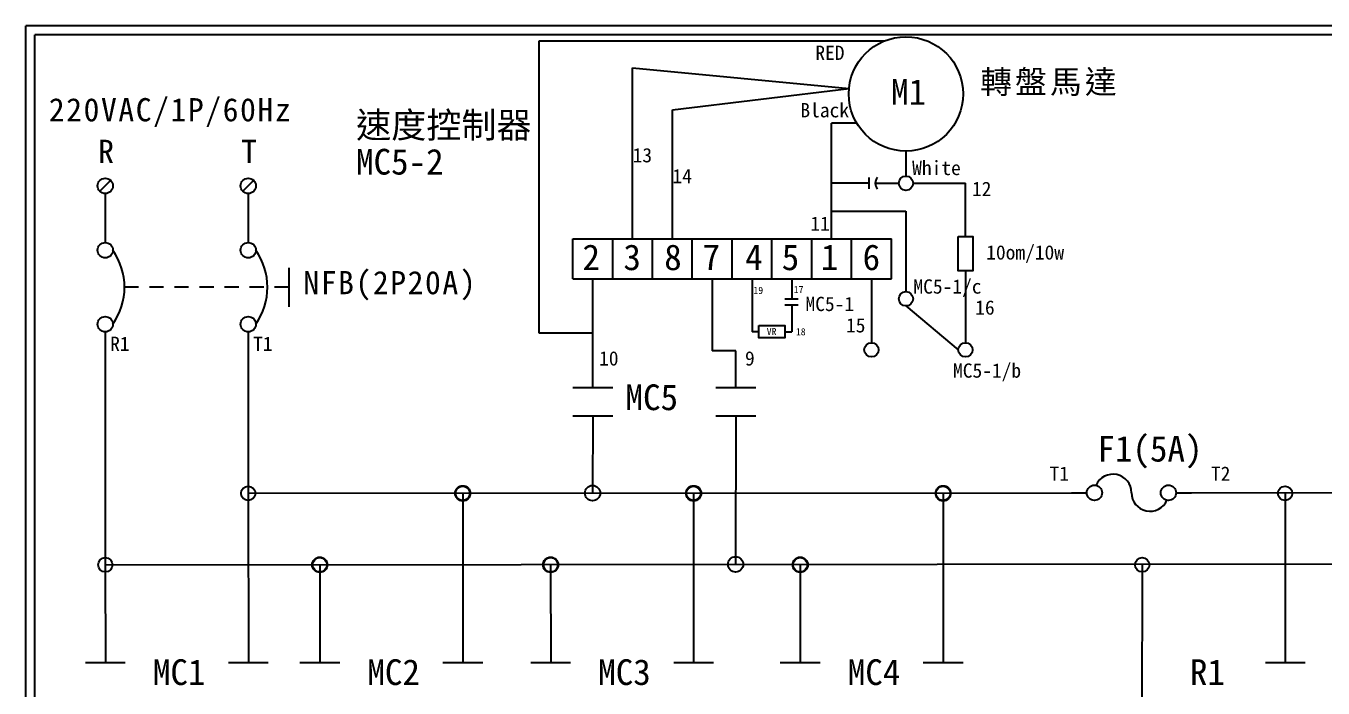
# Model space of a CAD drawing. Extents: x 10 to 297, y 3 to 207.
# Drawn here: x 10 to 191.4, y 114.3 to 207 of the extents above; entities that cross this region are included whole.
import ezdxf

# ---------------------------------------------------------------- set-up
doc = ezdxf.new("R2010")
doc.units = 0
doc.linetypes.add('HIDDEN9', pattern=[3.5, 2, -1.5])
doc.layers.get('0').update_dxf_attribs({"linetype": 'CONTINUOUS'})
doc.layers.add('圖框層', color=7, linetype='CONTINUOUS')
doc.layers.add('標尺寸層', color=3, linetype='CONTINUOUS')
doc.styles.add('STSL', font='KAIU.TTF')
doc.styles.add('標楷體', font='KAIU.TTF')

# ---------------------------------------------------------------- blocks, each defined once
blk = doc.blocks.new('FUSE')
at = {"color": 7}
for p, q in [((0, 0), (2.14, 0)), ((14.64, 0), (16.78, 0))]:
    blk.add_line(p, q, dxfattribs=at)
for centre in [(3.21, 0), (13.56, 0)]:
    blk.add_circle(centre, 1.07)
for centre, start, end in [((5.8, 0), 0, 156.116), ((10.98, 0), 180, 336.116)]:
    blk.add_arc(centre, 2.59, start, end, dxfattribs=at)

msp = doc.modelspace()

# ---------------------------------------------------------------- linework, layer by layer
for p, q in [((21.85, 185.35), (20.34, 183.83)), ((41.85, 185.35), (40.34, 183.83)), ((41.09, 141.57), (41.11, 117.92)), ((71.09, 141.57), (71.11, 117.92)), ((103.38, 141.57), (103.4, 117.92)), ((138.29, 141.57), (138.31, 117.92)), ((186.13, 141.57), (186.15, 117.92)), ((21.1, 131.57), (21.11, 117.92)), ((51.1, 131.57), (51.11, 117.92)), ((83.39, 131.57), (83.4, 117.92)), ((118.3, 131.57), (118.31, 117.92)), ((166.14, 131.57), (166.09, 108.09))]:
    msp.add_line(p, q)
at = {"color": 7, "linetype": 'HIDDEN9'}
msp.add_line((46.76, 170.41), (23.79, 170.41), dxfattribs=at)
for centre, radius in [((133.09, 197.45), 8), ((21.1, 184.59), 1.07), ((41.1, 184.59), 1.07), ((21.1, 175.59), 1.07), ((41.1, 175.59), 1.07), ((21.1, 165.23), 1.07), ((41.1, 165.23), 1.07), ((71.1, 141.57), 1.07), ((89.25, 141.6), 1.07), ((103.39, 141.57), 1.07), ((138.3, 141.57), 1.07), ((51.1, 131.57), 1.07), ((83.39, 131.57), 1.07), ((109.26, 131.63), 1.07), ((118.3, 131.57), 1.07)]:
    msp.add_circle(centre, radius)
at = {"color": 7}
for centre in [(14.74, 170.41), (34.74, 170.41)]:
    msp.add_arc(centre, 9.05, 325.1286, 34.8714, dxfattribs=at)
at = {"layer": '圖框層', "color": 7}
for p, q in [((297, 206.97), (10, 206.97)), ((10, 3), (10, 206.97)), ((295.75, 205.72), (11.25, 205.72)), ((11.25, 4.25), (11.25, 205.72))]:
    msp.add_line(p, q, dxfattribs=at)
at = {"layer": '標尺寸層', "color": 7}
for p, q in [((81.77, 163.98), (81.77, 204.89)), ((81.77, 204.89), (130.15, 204.89)), ((94.86, 177.16), (94.86, 201.09)), ((94.86, 201.09), (125.13, 198.21)), ((100.43, 195.22), (125.13, 198.21)), ((100.43, 177.16), (100.43, 195.22)), ((126.19, 193.36), (122.7, 193.36)), ((122.7, 177.16), (122.7, 193.36)), ((133.09, 189.45), (133.09, 185.96)), ((127.91, 185.74), (127.91, 184.18)), ((21.1, 183.52), (21.1, 176.66)), ((41.1, 183.52), (41.1, 176.66)), ((127.91, 184.96), (122.7, 184.96)), ((128.81, 184.96), (132.09, 184.96)), ((134.09, 184.96), (141.42, 184.96)), ((141.42, 177.49), (141.42, 184.96)), ((122.73, 181.07), (133.09, 181.07)), ((133.09, 181.07), (133.09, 169.79)), ((86.51, 171.59), (86.51, 177.16)), ((86.51, 177.16), (92.08, 177.16)), ((92.08, 171.59), (92.08, 177.16)), ((92.08, 171.59), (92.08, 177.16)), ((92.08, 177.16), (97.65, 177.16)), ((97.65, 171.59), (97.65, 177.16)), ((97.65, 171.59), (97.65, 177.16)), ((97.65, 177.16), (103.21, 177.16)), ((103.21, 171.59), (103.21, 177.16)), ((103.21, 171.59), (103.21, 177.16)), ((103.21, 177.16), (108.78, 177.16)), ((108.78, 171.59), (108.78, 177.16)), ((108.78, 171.59), (108.78, 177.16)), ((108.78, 177.16), (114.35, 177.16)), ((114.35, 171.59), (114.35, 177.16)), ((114.35, 171.59), (114.35, 177.16)), ((114.35, 177.16), (119.92, 177.16)), ((119.92, 171.59), (119.92, 177.16)), ((119.92, 171.59), (119.92, 177.16)), ((119.92, 177.16), (125.48, 177.16)), ((125.48, 171.59), (125.48, 177.16)), ((125.48, 171.59), (125.48, 177.16)), ((125.48, 177.16), (131.05, 177.16)), ((131.05, 171.59), (131.05, 177.16)), ((46.76, 173.14), (46.76, 167.68)), ((141.42, 172.71), (141.42, 162.65)), ((86.51, 171.59), (92.08, 171.59)), ((89.29, 156.38), (89.29, 171.59)), ((92.08, 171.59), (97.65, 171.59)), ((97.65, 171.59), (103.21, 171.59)), ((103.21, 171.59), (108.78, 171.59)), ((106, 171.59), (106, 161.5)), ((108.78, 171.59), (114.35, 171.59)), ((111.56, 171.59), (111.56, 164.18)), ((114.35, 171.59), (119.92, 171.59)), ((117.13, 171.59), (117.13, 168.79)), ((119.92, 171.59), (125.48, 171.59)), ((125.48, 171.59), (131.05, 171.59)), ((128.27, 171.59), (128.27, 162.65)), ((116.15, 168.79), (118.04, 168.79)), ((116.15, 167.96), (118.04, 167.96)), ((117.13, 167.96), (117.13, 164.18)), ((133.09, 167.79), (140.42, 161.65)), ((21.1, 164.16), (21.1, 164.1)), ((21.1, 164.1), (21.1, 131.57)), ((41.1, 164.16), (41.1, 164.1)), ((41.1, 164.1), (41.1, 141.57)), ((89.29, 163.98), (81.77, 163.98)), ((112.53, 164.18), (111.56, 164.18)), ((116.15, 164.18), (117.13, 164.18)), ((109.29, 161.5), (106, 161.5)), ((109.29, 156.38), (109.29, 161.5)), ((86.51, 156.38), (92.08, 156.38)), ((106.51, 156.38), (112.08, 156.38)), ((86.51, 152.4), (92.08, 152.4)), ((89.28, 152.4), (89.27, 141.6)), ((106.51, 152.4), (112.08, 152.4)), ((109.28, 152.4), (109.23, 131.63)), ((41.1, 141.57), (156.25, 141.65)), ((173.03, 141.65), (290.42, 141.74)), ((21.1, 131.57), (290.42, 131.75)), ((18.32, 117.92), (23.89, 117.92)), ((38.32, 117.92), (43.89, 117.92)), ((48.32, 117.92), (53.89, 117.92)), ((68.32, 117.92), (73.89, 117.92)), ((80.61, 117.92), (86.18, 117.92)), ((100.61, 117.92), (106.18, 117.92)), ((115.52, 117.92), (121.09, 117.92)), ((135.52, 117.92), (141.09, 117.92)), ((183.37, 117.92), (188.93, 117.92))]:
    msp.add_line(p, q, dxfattribs=at)
for points in [[(140.4, 177.49), (142.45, 177.49), (142.45, 172.71), (140.4, 172.71)], [(112.53, 165.05), (116.15, 165.05), (116.15, 163.31), (112.53, 163.31)]]:
    msp.add_lwpolyline(points, close=True, dxfattribs=at)
for centre in [(133.09, 184.96), (133.09, 168.79), (128.27, 161.65), (141.42, 161.65), (41.09, 141.57), (71.09, 141.57), (103.38, 141.57), (138.29, 141.57), (186.13, 141.57), (21.1, 131.57), (51.1, 131.57), (83.39, 131.57), (118.3, 131.57), (166.14, 131.57)]:
    msp.add_circle(centre, 1, dxfattribs=at)
msp.add_arc((130, 184.96), 1.19, 138.7324, 221.2676, dxfattribs=at)

# ---------------------------------------------------------------- block references
at = {"color": 7}
msp.add_blockref('FUSE', (156.25, 141.65), dxfattribs=at)

# ---------------------------------------------------------------- texts
at = {"color": 0, "char_height": 3.25, "style": '標楷體'}
for s, insert, width, attachment_point in [('{\\T1.1;轉盤馬達}', (153.24, 200.77), 24.1454, 2), ('\\pt6.5;{\\T1.1;220VAC/1P/60Hz}', (13.2, 196.87), 35.213, 1), ('\\pt6.5;{\\T1.1;R}', (20.1, 191.05), 2, 1), ('\\pt6.5;{\\T1.1;T}', (40.1, 191.05), 2, 1), ('\\pt6.5;{\\T1.1;NFB(2P20A)}', (60.96, 172.68), 24.6072, 2)]:
    msp.add_mtext(s, dxfattribs=dict(at, insert=insert, width=width, attachment_point=attachment_point))
at = {"layer": '圖框層', "color": 4, "style": 'STSL'}
for s, height, p in [('RED', 2, (120.42, 202.21)), ('M1', 3.6, (131.01, 195.93)), ('Black', 2, (118.33, 194.18)), ('速度控制器', 3.6, (56.18, 191.3)), ('MC5-2', 3.6, (56.18, 186.17)), ('13', 2, (94.86, 187.88)), ('14', 2, (100.43, 184.95)), ('White', 2, (133.96, 186.1)), ('12', 2, (142.33, 183.17)), ('11', 2, (119.72, 178.3)), ('2', 3.6, (87.85, 172.8)), ('3', 3.6, (93.57, 172.8)), ('8', 3.6, (99.28, 172.8)), ('7', 3.6, (104.64, 172.8)), ('4', 3.6, (110.6, 172.8)), ('5', 3.6, (115.72, 172.8)), ('1', 3.6, (121.19, 172.8)), ('6', 3.6, (127.03, 172.8)), ('10om/10w', 2, (144.32, 174.28)), ('17', 1, (117.4, 169.59)), ('MC5-1/c', 2, (134.14, 169.51)), ('19', 1, (111.76, 169.47)), ('MC5-1', 2, (119.04, 167.07)), ('16', 2, (142.78, 166.57)), ('15', 2, (124.71, 164.08)), ('R1', 2, (21.78, 161.49)), ('T1', 2, (41.78, 161.49)), ('VR', 1, (113.62, 163.7)), ('18', 1, (117.7, 163.68)), ('10', 2, (90.17, 159.45)), ('9', 2, (110.58, 159.45)), ('MC5-1/b', 2, (139.68, 157.75)), ('MC5', 3.6, (93.87, 153.21)), ('F1(5A)', 3.6, (159.88, 146.01)), ('T1', 2, (153.18, 143.32)), ('T2', 2, (175.76, 143.32)), ('MC1', 3.6, (27.76, 114.75)), ('MC2', 3.6, (57.76, 114.75)), ('MC3', 3.6, (90.05, 114.75)), ('MC4', 3.6, (124.96, 114.75)), ('R1', 3.6, (172.81, 114.75))]:
    msp.add_text(s, height=height, dxfattribs=at).set_placement(p)

doc.saveas('drawing.dxf')
